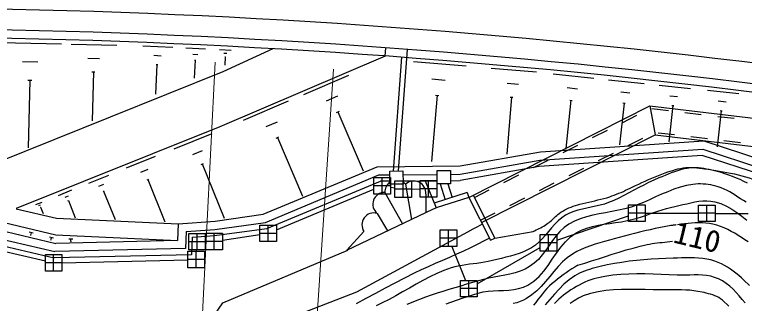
# Model space of a CAD drawing. Units: millimetres, scale not verified. Extents: x 40000 to 680000, y 20000 to 380000.
# Drawn here: x 254980 to 299052, y 276453 to 293876 of the extents above; entities that cross this region are included whole.
import ezdxf
from ezdxf.enums import TextEntityAlignment as Align

# ---------------------------------------------------------------- set-up
doc = ezdxf.new("R2010")
doc.units = ezdxf.units.MM
doc.header["$LTSCALE"] = 1000
for name, color, linetype, lineweight in [('M-BGD', 7, 'Continuous', 25), ('M-BMK-ROW', 30, 'Continuous', 25), ('M-STR-HTXT', 7, 'Continuous', 13)]:
    doc.layers.add(name, color=color, linetype=linetype, lineweight=lineweight)
doc.styles.add('ＭＳ ゴシック', font='')
doc.styles.get('ＭＳ ゴシック').set_extended_font_data('MS Gothic')

msp = doc.modelspace()

# ---------------------------------------------------------------- linework, layer by layer
at = {"layer": 'M-BGD'}
for p, q in [((254087, 292196), (257806, 292115)), ((258392, 292102), (261152, 292042)), ((262728, 291994), (264534, 291908)), ((265318, 291870), (266507, 291813)), ((267364, 291772), (268065, 291739)), ((270568, 291819), (267547, 290428)), ((277365, 291377), (277402, 291876)), ((278164, 284443), (278698, 291779)), ((263379, 291420), (263831, 291398)), ((265747, 291492), (266044, 291478)), ((277365, 291377), (267379, 287114)), ((267617, 291549), (267792, 291541)), ((267694, 291335), (267670, 290820)), ((267672, 291336), (267716, 291334)), ((255457, 291050), (256387, 291030)), ((259409, 291251), (260099, 291236)), ((265878, 291128), (265826, 290047)), ((265841, 291130), (265915, 291126)), ((277863, 284440), (278363, 291303)), ((279075, 291045), (282251, 290777)), ((263579, 290867), (263493, 289068)), ((263523, 290870), (263636, 290864)), ((283766, 290649), (286494, 290419)), ((267547, 290428), (253927, 284957)), ((259649, 290417), (259822, 290414)), ((259736, 290416), (259671, 287466)), ((272445, 289059), (275173, 290224)), ((280186, 289992), (280980, 289925)), ((287511, 290303), (289959, 290042)), ((255781, 289927), (256014, 289921)), ((255898, 289924), (255808, 285845)), ((284720, 289745), (285402, 289687)), ((290846, 289948), (293002, 289718)), ((293902, 289622), (295789, 289421)), ((288351, 289471), (288963, 289406)), ((291586, 289215), (292125, 289158)), ((296823, 289311), (298711, 289109)), ((273817, 288677), (274499, 288968)), ((280502, 289006), (280165, 285004)), ((280403, 289014), (280602, 288997)), ((284992, 288897), (284702, 285460)), ((284907, 288904), (285077, 288890)), ((288579, 288704), (288268, 285790)), ((288502, 288712), (288655, 288696)), ((294549, 288980), (295021, 288930)), ((297471, 288669), (297943, 288618)), ((268806, 287506), (271519, 288664)), ((282409, 282849), (293350, 288371)), ((291786, 288540), (291516, 286009)), ((291719, 288547), (291853, 288532)), ((293350, 288371), (306865, 286779)), ((293350, 288371), (293659, 286623)), ((294725, 288389), (294492, 286210)), ((294666, 288395), (294784, 288383)), ((274422, 287968), (274593, 288041)), ((274508, 288004), (276025, 284449)), ((291672, 287356), (292564, 287806)), ((293466, 288206), (294459, 288089)), ((295452, 287972), (296445, 287855)), ((297646, 288077), (297414, 285898)), ((297587, 288084), (297705, 288071)), ((270171, 287126), (270849, 287416)), ((297439, 287738), (298432, 287621)), ((267379, 287114), (255071, 282184)), ((264609, 285782), (266911, 286710)), ((270773, 286421), (270942, 286493)), ((283175, 281331), (293659, 286623)), ((289886, 286455), (290779, 286905)), ((293659, 286623), (305966, 285173)), ((293841, 286752), (294834, 286635)), ((295827, 286518), (296821, 286401)), ((270858, 286457), (272366, 282923)), ((286743, 285589), (296600, 286253)), ((292035, 285971), (292927, 286421)), ((296600, 286253), (306014, 283191)), ((297814, 286284), (298807, 286167)), ((265750, 285439), (266326, 285671)), ((281887, 284743), (286743, 285589)), ((286696, 285091), (296541, 285757)), ((288101, 285553), (288993, 286004)), ((296541, 285757), (305764, 282755)), ((261740, 284626), (263482, 285328)), ((296497, 285379), (286660, 284713)), ((290249, 285070), (291142, 285520)), ((305703, 282381), (296497, 285379)), ((266245, 284835), (266389, 284893)), ((266317, 284864), (267635, 281592)), ((276879, 284696), (281887, 284743)), ((281891, 284243), (286696, 285091)), ((286660, 284713), (281895, 283863)), ((286315, 284652), (287208, 285103)), ((262604, 284366), (263039, 284542)), ((269995, 281826), (276879, 284696)), ((280499, 284466), (281299, 284473)), ((280507, 283666), (280499, 284466)), ((281299, 284473), (281307, 283673)), ((288464, 284168), (289356, 284619)), ((259454, 283705), (260673, 284196)), ((262977, 283910), (263086, 283954)), ((263032, 283932), (264063, 281372)), ((270122, 281338), (276986, 284199)), ((270219, 280966), (277067, 283821)), ((276986, 284199), (277635, 284205)), ((277639, 283826), (277067, 283821)), ((278435, 284211), (280501, 284230)), ((278439, 283831), (280505, 283850)), ((279776, 283847), (280438, 282218)), ((281301, 284237), (281891, 284243)), ((281305, 283857), (281895, 283863)), ((284530, 283751), (285422, 284202)), ((260058, 283523), (260363, 283646)), ((278592, 283637), (278946, 281519)), ((281307, 283673), (280507, 283666)), ((280676, 283667), (280983, 282708)), ((281137, 283672), (281402, 282842)), ((286678, 283267), (287571, 283718)), ((257633, 282971), (258435, 283294)), ((260320, 283204), (260396, 283234)), ((260358, 283219), (261046, 281512)), ((277330, 283152), (278399, 281258)), ((279810, 283052), (279808, 281930)), ((282317, 283134), (280325, 282497)), ((282317, 283134), (282409, 282849)), ((282677, 282984), (283983, 280395)), ((282744, 282850), (283637, 283301)), ((256254, 282415), (256636, 282569)), ((258030, 282852), (258231, 282932)), ((258202, 282641), (258253, 282662)), ((258228, 282651), (258642, 281624)), ((282409, 282849), (280438, 282218)), ((282409, 282849), (283715, 280260)), ((284893, 282366), (285785, 282817)), ((255081, 282158), (257506, 281585)), ((256444, 282358), (256539, 282397)), ((256526, 282258), (256550, 282268)), ((256538, 282263), (256697, 281868)), ((275052, 279662), (280277, 282155)), ((280277, 282155), (280444, 282220)), ((267091, 281417), (269995, 281826)), ((276870, 281882), (277504, 280832)), ((283107, 281465), (284000, 281916)), ((254343, 281327), (257478, 280586)), ((257506, 281585), (264867, 281244)), ((264867, 281244), (264821, 280245)), ((264867, 281244), (267091, 281417)), ((267066, 280918), (270122, 281338)), ((253526, 281006), (257463, 280075)), ((255862, 280768), (256108, 280709)), ((265347, 280784), (265299, 279756)), ((265347, 280795), (267066, 280918)), ((267046, 280539), (270219, 280966)), ((276074, 280790), (275052, 279662)), ((282543, 280876), (275636, 277137)), ((282579, 280891), (282543, 280876)), ((283983, 280395), (286287, 280797)), ((253538, 280490), (257411, 279574)), ((255936, 280672), (255998, 280658)), ((255949, 280591), (255937, 280539)), ((255942, 280593), (255957, 280589)), ((257080, 280476), (257323, 280417)), ((257154, 280381), (257215, 280366)), ((257166, 280300), (257155, 280251)), ((257159, 280302), (257174, 280298)), ((257478, 280586), (264821, 280245)), ((258256, 280349), (258501, 280338)), ((265712, 280454), (265662, 279384)), ((265712, 280454), (267046, 280539)), ((267533, 280262), (269796, 280603)), ((283715, 280260), (283983, 280395)), ((253546, 280097), (257371, 279193)), ((264821, 280245), (257463, 280075)), ((258344, 280272), (258405, 280269)), ((258364, 280197), (258379, 280196)), ((258371, 280197), (258370, 280162)), ((265299, 279756), (257411, 279574)), ((267565, 276494), (275103, 279669)), ((265662, 279384), (257371, 279193)), ((275636, 277137), (268139, 274248)), ((264106, 271483), (267565, 276494))]:
    msp.add_line(p, q, dxfattribs=at)
for points in [[(299230, 283703), (299013, 283814), (298792, 283918), (298568, 284015), (298341, 284107), (298111, 284191), (297880, 284270), (297647, 284342), (297413, 284409), (297254, 284451), (297094, 284491), (296932, 284528), (296770, 284560), (296607, 284588), (296444, 284609), (296280, 284625), (296116, 284633), (295952, 284632), (295789, 284623), (295592, 284598), (295396, 284562), (295203, 284514), (295011, 284457), (294821, 284393), (294632, 284324), (294445, 284250), (294258, 284174), (294072, 284098), (293887, 284023), (293576, 283891), (293270, 283747), (292969, 283595), (292669, 283437), (292371, 283277), (292073, 283117), (291773, 282960), (291471, 282809), (291164, 282668), (290853, 282538), (290597, 282449), (290334, 282376), (290068, 282313), (289800, 282256), (289531, 282200), (289265, 282140), (289002, 282072), (288744, 281991), (288495, 281891), (288255, 281768), (288019, 281611), (287803, 281428), (287602, 281225), (287409, 281010), (287222, 280788), (287035, 280566), (286843, 280350), (286642, 280147), (286427, 279963), (286192, 279804), (285952, 279674), (285703, 279561), (285447, 279463), (285186, 279377), (284920, 279301), (284652, 279233), (284382, 279170), (284111, 279109), (283841, 279048), (283573, 278985), (283351, 278937), (283127, 278898), (282902, 278866), (282676, 278837), (282449, 278810), (282223, 278781), (281999, 278747), (281776, 278706), (281556, 278654), (281339, 278590), (280902, 278430), (280474, 278247), (280054, 278047), (279640, 277833), (279230, 277609), (278822, 277379), (278415, 277147), (278007, 276917), (277597, 276694), (277181, 276481), (276812, 276296)], [(286287, 280797), (286382, 280840), (286476, 280882), (286571, 280926), (286664, 280970), (286756, 281016), (286847, 281064), (286936, 281115), (287024, 281168), (287109, 281225), (287191, 281285), (287260, 281339), (287327, 281396), (287393, 281455), (287459, 281516), (287524, 281576), (287588, 281637), (287654, 281697), (287720, 281756), (287787, 281814), (287856, 281869), (287968, 281950), (288084, 282024), (288204, 282092), (288328, 282154), (288455, 282211), (288585, 282263), (288717, 282311), (288850, 282356), (288985, 282397), (289120, 282435), (289301, 282482), (289482, 282527), (289664, 282568), (289845, 282609), (290026, 282650), (290206, 282691), (290385, 282734), (290563, 282780), (290740, 282830), (290916, 282884), (291056, 282932), (291194, 282983), (291332, 283037), (291469, 283094), (291605, 283153), (291741, 283213), (291876, 283275), (292011, 283338), (292146, 283402), (292280, 283465), (292476, 283558), (292672, 283650), (292868, 283740), (293065, 283830), (293262, 283918), (293460, 284004), (293660, 284088), (293861, 284170), (294064, 284250), (294268, 284326), (294420, 284380), (294573, 284432), (294727, 284480), (294882, 284525), (295038, 284564), (295195, 284598), (295352, 284626), (295509, 284646), (295667, 284658), (295826, 284661), (295884, 284660), (295942, 284658), (296000, 284655), (296058, 284650), (296116, 284645), (296174, 284640), (296232, 284634), (296290, 284627), (296348, 284620), (296406, 284613)], [(296406, 284613), (296634, 284580), (296862, 284546), (297090, 284511), (297317, 284475), (297544, 284438), (297770, 284397), (297996, 284355), (298220, 284309), (298444, 284260), (298667, 284207), (298894, 284148), (299120, 284085), (299345, 284018), (299570, 283948), (299793, 283876), (300016, 283801), (300239, 283724), (300461, 283646), (300683, 283566), (300905, 283487)], [(299149, 282551), (298988, 282657), (298826, 282764), (298665, 282871), (298502, 282977), (298338, 283080), (298171, 283178), (298002, 283269), (297829, 283353), (297652, 283427), (297471, 283490), (297323, 283533), (297174, 283569), (297022, 283600), (296869, 283624), (296715, 283642), (296560, 283653), (296405, 283658), (296250, 283656), (296097, 283646), (295944, 283630), (295553, 283562), (295171, 283462), (294795, 283337), (294423, 283193), (294054, 283036), (293687, 282872), (293320, 282707), (292952, 282547), (292580, 282399), (292204, 282267), (291828, 282160), (291444, 282071), (291056, 281995), (290666, 281925), (290277, 281852), (289891, 281771), (289513, 281675), (289144, 281557), (288787, 281410), (288445, 281227), (288165, 281025), (287915, 280787), (287686, 280522), (287472, 280239), (287265, 279948), (287058, 279656), (286844, 279373), (286615, 279109), (286365, 278871), (286084, 278669), (285803, 278518), (285510, 278396), (285207, 278297), (284896, 278216), (284580, 278148), (284260, 278087), (283939, 278029), (283619, 277968), (283302, 277899), (282991, 277817), (282633, 277712), (282275, 277607), (281918, 277502), (281560, 277396), (281203, 277288), (280847, 277178), (280492, 277064), (280139, 276947), (279787, 276824), (279437, 276697), (278668, 276395)], [(281045, 276421), (282004, 276771), (282979, 277076), (283276, 277144), (283579, 277186), (283888, 277210), (284198, 277225), (284509, 277238), (284817, 277257), (285121, 277290), (285417, 277344), (285703, 277429), (285978, 277550), (286334, 277784), (286649, 278070), (286934, 278396), (287197, 278748), (287450, 279115), (287702, 279483), (287963, 279840), (288243, 280173), (288553, 280469), (288902, 280716), (289213, 280874), (289538, 280998), (289874, 281094), (290218, 281169), (290568, 281229), (290922, 281280), (291277, 281330), (291631, 281383), (291981, 281447), (292325, 281529), (292578, 281601), (292831, 281680), (293082, 281762), (293333, 281847), (293583, 281932), (293834, 282016), (294086, 282096), (294339, 282171), (294594, 282239), (294851, 282298), (295090, 282352), (295332, 282410), (295575, 282469), (295819, 282525), (296063, 282574), (296307, 282612), (296550, 282635), (296792, 282640), (297032, 282623), (297270, 282580), (297623, 282471), (297961, 282324), (298285, 282146), (298598, 281943), (298901, 281718), (299197, 281480)], [(283226, 281231), (282933, 281079), (282579, 280891)], [(294939, 281190), (294907, 281185), (294874, 281181), (294842, 281177), (294810, 281174), (294778, 281170), (294746, 281166), (294713, 281161), (294681, 281157), (294649, 281152), (294617, 281146), (294301, 281087), (293985, 281026), (293669, 280962), (293354, 280895), (293040, 280826), (292726, 280752), (292413, 280676), (292101, 280596), (291791, 280512), (291481, 280424), (291193, 280343), (290903, 280264), (290612, 280185), (290322, 280104), (290034, 280018), (289749, 279925), (289468, 279822), (289194, 279706), (288927, 279576), (288668, 279428), (288356, 279206), (288068, 278951), (287800, 278671), (287544, 278376), (287294, 278074), (287043, 277772), (286784, 277481), (286512, 277207), (286220, 276960), (285901, 276749), (285709, 276650), (285509, 276566), (285304, 276496), (285094, 276437)], [(299271, 280161), (299074, 280296), (298874, 280428), (298672, 280557), (298465, 280680), (298255, 280797), (298042, 280905), (297825, 281004), (297604, 281092), (297379, 281166), (297150, 281227), (296939, 281268), (296727, 281295), (296512, 281310), (296297, 281314), (296080, 281309), (295864, 281296), (295647, 281277), (295431, 281254), (295216, 281227), (295002, 281198)], [(275631, 276449), (276215, 276758), (276796, 277072), (277377, 277386), (277960, 277698), (278545, 278002), (279137, 278294), (279557, 278493), (279980, 278685), (280405, 278875), (280831, 279063), (281256, 279250), (281681, 279439), (282105, 279630), (282526, 279827), (282944, 280030), (283359, 280240), (283646, 280397)], [(288989, 278754), (289407, 278881), (289824, 279014), (290240, 279148), (290656, 279284), (291072, 279418), (291489, 279549), (291908, 279675), (292328, 279793), (292751, 279903), (293176, 280001), (293327, 280031), (293478, 280057), (293630, 280079), (293783, 280100), (293935, 280118), (294088, 280135), (294241, 280152), (294394, 280168), (294547, 280186), (294700, 280205)], [(299366, 277540), (299024, 277858), (298867, 277997), (298707, 278135), (298543, 278269), (298375, 278398), (298203, 278522), (298027, 278638), (297847, 278745), (297661, 278843), (297471, 278929), (297276, 279003), (297033, 279074), (296787, 279126), (296537, 279164), (296285, 279187), (296030, 279200), (295774, 279204), (295517, 279202), (295261, 279196), (295005, 279188), (294751, 279181), (294307, 279169), (293862, 279149), (293417, 279122), (292973, 279088), (292529, 279044), (292087, 278992), (291646, 278929), (291207, 278856), (290770, 278772), (290336, 278676), (290178, 278637), (290019, 278597), (289861, 278553), (289703, 278506), (289547, 278455), (289393, 278400), (289242, 278338), (289093, 278271), (288948, 278198), (288807, 278116), (288468, 277880), (288154, 277609), (287860, 277312), (287577, 277000), (287300, 276680), (287022, 276363)], [(288989, 278754), (288809, 278644), (288630, 278530), (288453, 278413), (288279, 278293), (288106, 278170), (287936, 278043), (287769, 277913), (287604, 277780), (287441, 277644), (287282, 277506), (287128, 277357), (286986, 277195), (286850, 277026), (286718, 276853), (286587, 276679), (286453, 276509), (286313, 276347)], [(299093, 276477), (298922, 276696), (298745, 276909), (298560, 277115), (298366, 277311), (298163, 277493), (297949, 277659), (297723, 277806), (297484, 277931), (297253, 278022), (297015, 278087), (296771, 278130), (296521, 278156), (296269, 278167), (296014, 278169), (295758, 278165), (295502, 278159), (295248, 278156), (294996, 278158), (294510, 278174), (294022, 278194), (293533, 278212), (293044, 278226), (292556, 278231), (292068, 278223), (291583, 278198), (291101, 278153), (290623, 278082), (290149, 277982), (289964, 277932), (289782, 277872), (289602, 277805), (289425, 277729), (289250, 277647), (289078, 277559), (288909, 277465), (288742, 277367), (288579, 277264), (288418, 277159), (288125, 276941), (287849, 276700), (287587, 276442)], [(298109, 276276), (297721, 276648), (297617, 276729), (297506, 276799), (297389, 276861), (297267, 276914), (297142, 276961), (297014, 277002), (296884, 277039), (296753, 277071), (296622, 277102), (296492, 277130), (296249, 277177), (296004, 277214), (295757, 277241), (295510, 277259), (295261, 277271), (295012, 277277), (294763, 277279), (294513, 277278), (294264, 277275), (294016, 277272), (293543, 277273), (293066, 277282), (292587, 277292), (292108, 277299), (291630, 277294), (291155, 277273), (290686, 277230), (290223, 277157), (289768, 277050), (289324, 276902), (289042, 276773), (288776, 276616), (288523, 276437)]]:
    msp.add_lwpolyline(points, dxfattribs=at)
msp.add_lwpolyline([(277633, 284438), (278433, 284446), (278440, 283646), (277640, 283638)], close=True, dxfattribs=at)
for centre, radius, start, end in [((245276, -149457), 443750, 81.57893, 95.10184), ((245276, -149457), 442500, 81.57893, 95.10184), ((245276, -149457), 442000, 81.57893, 95.10184), ((279092, 283119), 721, 354.7257, 133.9728), ((278051, 283161), 721, 124.8324, 180.6575), ((278051, 283161), 721, 41.4104, 57.4259), ((277336, 282432), 721, 90.4613, 229.7085), ((276675, 281188), 721, 74.2872, 213.5343)]:
    msp.add_arc(centre, radius, start, end, dxfattribs=at)
at = {"layer": 'M-BMK-ROW'}
for p, q in [((276681, 283048), (276681, 284048)), ((276681, 284048), (277681, 284048)), ((277181, 283048), (277181, 284048)), ((277681, 284048), (277681, 283048)), ((277942, 282850), (277942, 283850)), ((277942, 283850), (278942, 283850)), ((278442, 282850), (278442, 283850)), ((278942, 283850), (278942, 282850)), ((279469, 282858), (279469, 283858)), ((279469, 283858), (280469, 283858)), ((279819, 283844), (279787, 283820)), ((279969, 282858), (279969, 283858)), ((280469, 283858), (280469, 282858)), ((277681, 283548), (276681, 283548)), ((277681, 283470), (277942, 283429)), ((270796, 280887), (276681, 283340)), ((277681, 283048), (276681, 283048)), ((278942, 283350), (277942, 283350)), ((278942, 283353), (279469, 283355)), ((280469, 283358), (279469, 283358)), ((278942, 282850), (277942, 282850)), ((280469, 282858), (279469, 282858)), ((292050, 281399), (292050, 282399)), ((292050, 282399), (293050, 282399)), ((292550, 281399), (292550, 282399)), ((293050, 282399), (293050, 281399)), ((296290, 281387), (296290, 282387)), ((296290, 282387), (297290, 282387)), ((296790, 281387), (296790, 282387)), ((297290, 282387), (297290, 281387)), ((287719, 280275), (292050, 281731)), ((293050, 281899), (292050, 281899)), ((293050, 281897), (296290, 281888)), ((297290, 281887), (296290, 281887)), ((297290, 281885), (299282, 281880)), ((269796, 280179), (269796, 281179)), ((269796, 281179), (270796, 281179)), ((270296, 280179), (270296, 281179)), ((270796, 281179), (270796, 280179)), ((293050, 281399), (292050, 281399)), ((297290, 281387), (296290, 281387)), ((280678, 279881), (280678, 280881)), ((280678, 280881), (281678, 280881)), ((281178, 279881), (281178, 280881)), ((281678, 280881), (281678, 279881)), ((265497, 279676), (265497, 280676)), ((265497, 280676), (266497, 280676)), ((265997, 279676), (265997, 280676)), ((266497, 280676), (266497, 279676)), ((266533, 279686), (266533, 280686)), ((266533, 280686), (267533, 280686)), ((267033, 279686), (267033, 280686)), ((267533, 280686), (267533, 279686)), ((270796, 280679), (269796, 280679)), ((281678, 280381), (280678, 280381)), ((286719, 279607), (286719, 280607)), ((286719, 280607), (287719, 280607)), ((287219, 279607), (287219, 280607)), ((287719, 280607), (287719, 279607)), ((266497, 280176), (265497, 280176)), ((266497, 280181), (266533, 280181)), ((267533, 280186), (266533, 280186)), ((270796, 280179), (269796, 280179)), ((281678, 279881), (280678, 279881)), ((281381, 279881), (282209, 277843)), ((287719, 280107), (286719, 280107)), ((254051, 279673), (256837, 279015)), ((265447, 278595), (265447, 279595)), ((265447, 279595), (266447, 279595)), ((266497, 279676), (265497, 279676)), ((265947, 278595), (265947, 279595)), ((265970, 279595), (265974, 279676)), ((266447, 279595), (266447, 278595)), ((267533, 279686), (266533, 279686)), ((282912, 277631), (286719, 279819)), ((287719, 279607), (286719, 279607)), ((256837, 278397), (256837, 279397)), ((256837, 279397), (257837, 279397)), ((257337, 278397), (257337, 279397)), ((257837, 279397), (257837, 278397)), ((257837, 278908), (265447, 279083)), ((266447, 279095), (265447, 279095)), ((257837, 278897), (256837, 278897)), ((266447, 278595), (265447, 278595)), ((257837, 278397), (256837, 278397)), ((281912, 276843), (281912, 277843)), ((281912, 277843), (282912, 277843)), ((282412, 276843), (282412, 277843)), ((282912, 277843), (282912, 276843)), ((282912, 277343), (281912, 277343)), ((282912, 276843), (281912, 276843))]:
    msp.add_line(p, q, dxfattribs=at)
at = {"layer": 'M-STR-HTXT'}
for p, q in [((267086, 291004), (265551, 260019)), ((274235, 290591), (272191, 259537))]:
    msp.add_line(p, q, dxfattribs=at)

# ---------------------------------------------------------------- texts
at = {"layer": 'M-BGD', "style": 'ＭＳ ゴシック', "width": 1.05}
msp.add_text('110', height=1320, rotation=346.348, dxfattribs=at).set_placement((294590, 279755), align=Align.BOTTOM_LEFT)

doc.saveas('drawing.dxf')
